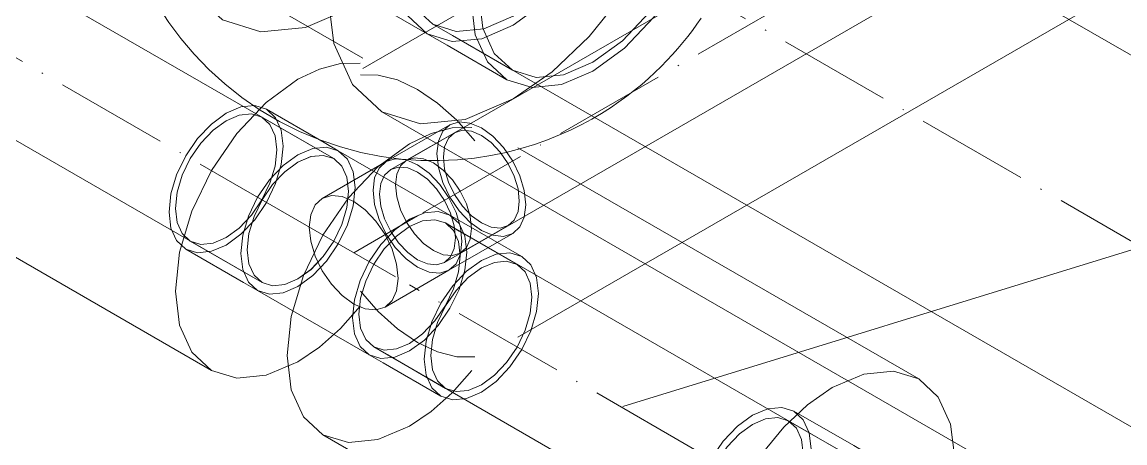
# Model space of a CAD drawing. Header units: millimetres. Extents: x -88595 to 880822, y -1054509 to -148035.
# Drawn here: x 381984.5 to 382082.3, y -315167.2 to -315129.9 of the extents above; entities that cross this region are included whole.
import ezdxf

# ---------------------------------------------------------------- set-up
doc = ezdxf.new("R2010")
doc.units = ezdxf.units.MM
doc.linetypes.add('$12$ADSK_Осевая', pattern=[14, 10, -2, 0, -2])
for name, color, linetype, lineweight in [('Изоляция', 7, 'Continuous', 18), ('Марки', 7, 'Continuous', 20), ('Трубопровод', 7, 'Continuous', 18), ('Трубопроводы', 7, 'Continuous', 18)]:
    doc.layers.add(name, color=color, linetype=linetype, lineweight=lineweight)

# ---------------------------------------------------------------- blocks, each defined once
blk = doc.blocks.new('$0$ADSK_МедьПайка_Тройник - Тройник медный-3268054-В_ОВ3_3')
at = {"layer": 'Трубопроводы', "color": 134, "true_color": 0x00a6a6}
for p, q in [((19436.799, 12846.812), (19450.942, 12838.647)), ((19451.437, 12839.504), (19453.204, 12838.483)), ((19450.942, 12838.647), (19452.709, 12837.626)), ((19453.204, 12838.483), (19458.508, 12835.422)), ((19452.709, 12837.626), (19458.013, 12834.564))]:
    blk.add_line(p, q, dxfattribs=at)
for points in [[(19447.778, 12845.639, 0), (19448.146, 12842.624, 0), (19449.225, 12840.239, 0), (19450.942, 12838.647, 0), (19453.179, 12837.956, 0), (19455.784, 12838.214, 0), (19458.579, 12839.403, 0), (19461.375, 12841.442, 0), (19463.98, 12844.192, 0), (19466.217, 12847.466, 0), (19467.933, 12851.04, 0), (19469.012, 12854.671, 0), (19469.38, 12858.111, 0)], [(19469.38, 12858.111, 0), (19469.012, 12854.671, 0), (19467.933, 12851.04, 0), (19466.217, 12847.466, 0), (19463.98, 12844.192, 0), (19461.375, 12841.442, 0), (19458.579, 12839.403, 0), (19455.784, 12838.214, 0), (19453.179, 12837.956, 0), (19450.942, 12838.647, 0), (19449.225, 12840.239, 0), (19448.146, 12842.624, 0), (19447.778, 12845.639, 0)], [(19448.478, 12846.043, 0), (19448.822, 12843.223, 0), (19449.831, 12840.993, 0), (19451.437, 12839.504, 0), (19453.529, 12838.858, 0), (19455.965, 12839.1, 0), (19458.579, 12840.212, 0), (19461.193, 12842.118, 0), (19463.63, 12844.69, 0), (19465.722, 12847.752, 0), (19467.327, 12851.094, 0), (19468.336, 12854.49, 0), (19468.68, 12857.707, 0)], [(19427.113, 12841.088, 0), (19428.045, 12839.657, 0), (19429.099, 12838.235, 0), (19430.278, 12836.839, 0), (19431.579, 12835.487, 0), (19432.998, 12834.195, 0), (19434.525, 12832.983, 0), (19436.149, 12831.867, 0), (19437.853, 12830.862, 0), (19439.618, 12829.979, 0), (19441.425, 12829.226, 0), (19443.251, 12828.607, 0), (19445.076, 12828.121, 0), (19446.882, 12827.765, 0), (19448.653, 12827.531, 0), (19450.374, 12827.41, 0), (19452.034, 12827.393, 0), (19453.627, 12827.466, 0), (19455.147, 12827.62, 0), (19456.591, 12827.844, 0), (19457.959, 12828.126, 0), (19459.25, 12828.457, 0), (19460.468, 12828.829, 0), (19461.614, 12829.235, 0), (19462.693, 12829.668, 0), (19463.707, 12830.123, 0), (19464.662, 12830.596, 0), (19465.56, 12831.082, 0), (19466.405, 12831.579, 0), (19467.202, 12832.084, 0), (19467.954, 12832.596, 0), (19468.664, 12833.112, 0), (19469.335, 12833.632, 0), (19469.97, 12834.154, 0), (19470.572, 12834.679, 0), (19471.144, 12835.205, 0), (19471.688, 12835.734, 0), (19472.205, 12836.263, 0), (19472.698, 12836.795, 0), (19473.169, 12837.329, 0), (19473.619, 12837.864, 0), (19474.049, 12838.403, 0), (19474.461, 12838.945, 0), (19474.855, 12839.491, 0), (19475.234, 12840.041, 0)], [(19454.849, 12841.557, 0), (19455.217, 12838.541, 0), (19456.296, 12836.156, 0), (19458.013, 12834.564, 0), (19460.25, 12833.874, 0), (19462.855, 12834.132, 0), (19465.65, 12835.321, 0), (19468.446, 12837.36, 0), (19471.051, 12840.11, 0), (19473.288, 12843.383, 0), (19475.004, 12846.957, 0), (19476.083, 12850.588, 0), (19476.451, 12854.029, 0)], [(19475.751, 12853.625, 0), (19475.407, 12850.407, 0), (19474.398, 12847.011, 0), (19472.793, 12843.669, 0), (19470.701, 12840.608, 0), (19468.264, 12838.036, 0), (19465.65, 12836.129, 0), (19463.036, 12835.017, 0), (19460.6, 12834.776, 0), (19458.508, 12835.422, 0), (19456.902, 12836.91, 0), (19455.893, 12839.141, 0), (19455.549, 12841.961, 0)]]:
    blk.add_polyline3d(points, dxfattribs=at)
blk = doc.blocks.new('$0$ADSK_МедьПайка_Тройник - Тройник медный-3268426-В_ОВ3_3')
at = {"layer": 'Трубопроводы', "color": 190, "true_color": 0x8000ff}
for p, q in [((19441.83, 12828.988), (19436.703, 12831.948)), ((19441.425, 12828.287), (19436.298, 12831.247)), ((19452.966, 12830.571), (19447.309, 12827.305)), ((19453.371, 12829.87), (19449.128, 12827.42)), ((19443.067, 12828.274), (19441.83, 12828.988)), ((19442.662, 12827.572), (19441.425, 12828.287)), ((19452.967, 12822.558), (19443.067, 12828.274)), ((19447.309, 12827.305), (19441.652, 12824.039)), ((19453.799, 12821.142), (19452.562, 12821.857)), ((19454.204, 12821.844), (19452.967, 12822.558)), ((19453.888, 12819.176), (19458.131, 12821.625)), ((19459.331, 12818.884), (19454.204, 12821.844)), ((19452.879, 12817.658), (19458.536, 12820.924)), ((19458.926, 12818.183), (19453.799, 12821.142)), ((19429.948, 12820.248), (19435.075, 12817.288)), ((19429.543, 12819.547), (19434.67, 12816.587)), ((19435.075, 12817.288), (19436.312, 12816.574)), ((19447.222, 12814.392), (19452.879, 12817.658)), ((19434.67, 12816.587), (19435.907, 12815.872)), ((19435.907, 12815.872), (19445.807, 12810.157)), ((19446.212, 12810.858), (19447.449, 12810.144)), ((19445.807, 12810.157), (19447.044, 12809.442)), ((19447.449, 12810.144), (19452.576, 12807.184)), ((19447.044, 12809.442), (19452.171, 12806.483))]:
    blk.add_line(p, q, dxfattribs=at)
for points in [[(19428.06, 12822.824, 0), (19428.233, 12824.437, 0), (19428.739, 12826.139, 0), (19429.543, 12827.814, 0), (19430.592, 12829.349, 0), (19431.813, 12830.638, 0), (19433.123, 12831.593, 0), (19434.434, 12832.151, 0), (19435.655, 12832.272, 0), (19436.703, 12831.948, 0), (19437.508, 12831.202, 0), (19438.014, 12830.084, 0), (19438.186, 12828.67, 0)], [(19437.613, 12828.34, 0), (19437.46, 12829.593, 0), (19437.012, 12830.585, 0), (19436.298, 12831.247, 0), (19435.368, 12831.534, 0), (19434.285, 12831.426, 0), (19433.123, 12830.932, 0), (19431.961, 12830.084, 0), (19430.878, 12828.941, 0), (19429.948, 12827.58, 0), (19429.235, 12826.095, 0), (19428.786, 12824.585, 0), (19428.633, 12823.155, 0)], [(19451.812, 12828.021, 0), (19451.946, 12829.121, 0), (19452.34, 12829.991, 0), (19452.966, 12830.571, 0), (19453.781, 12830.823, 0), (19454.731, 12830.729, 0), (19455.751, 12830.295, 0), (19456.77, 12829.552, 0), (19457.72, 12828.549, 0), (19458.536, 12827.355, 0), (19459.162, 12826.052, 0), (19459.555, 12824.728, 0), (19459.689, 12823.473, 0)], [(19459.116, 12823.804, 0), (19459.002, 12824.876, 0), (19458.666, 12826.008, 0), (19458.131, 12827.121, 0), (19457.434, 12828.142, 0), (19456.622, 12828.999, 0), (19455.751, 12829.634, 0), (19454.879, 12830.004, 0), (19454.068, 12830.085, 0), (19453.371, 12829.87, 0), (19452.836, 12829.374, 0), (19452.499, 12828.63, 0), (19452.385, 12827.691, 0)], [(19438.186, 12828.67, 0), (19438.014, 12827.058, 0), (19437.508, 12825.356, 0), (19436.703, 12823.68, 0), (19435.655, 12822.146, 0), (19434.434, 12820.857, 0), (19433.123, 12819.901, 0), (19431.813, 12819.344, 0), (19430.592, 12819.223, 0), (19429.543, 12819.547, 0), (19428.739, 12820.293, 0), (19428.233, 12821.411, 0), (19428.06, 12822.824, 0)], [(19434.424, 12819.15, 0), (19434.597, 12820.763, 0), (19435.103, 12822.465, 0), (19435.907, 12824.14, 0), (19436.956, 12825.674, 0), (19438.177, 12826.963, 0), (19439.487, 12827.919, 0), (19440.798, 12828.477, 0), (19442.019, 12828.598, 0), (19443.067, 12828.274, 0), (19443.872, 12827.528, 0), (19444.378, 12826.41, 0), (19444.55, 12824.996, 0)], [(19444.55, 12824.996, 0), (19444.378, 12826.41, 0), (19443.872, 12827.528, 0), (19443.067, 12828.274, 0), (19442.019, 12828.598, 0), (19440.798, 12828.477, 0), (19439.487, 12827.919, 0), (19438.177, 12826.963, 0), (19436.956, 12825.674, 0), (19435.907, 12824.14, 0), (19435.103, 12822.465, 0), (19434.597, 12820.763, 0), (19434.424, 12819.15, 0)], [(19428.633, 12823.155, 0), (19428.786, 12821.901, 0), (19429.235, 12820.91, 0), (19429.948, 12820.248, 0), (19430.878, 12819.961, 0), (19431.961, 12820.068, 0), (19433.123, 12820.563, 0), (19434.285, 12821.41, 0), (19435.368, 12822.553, 0), (19436.298, 12823.914, 0), (19437.012, 12825.4, 0), (19437.46, 12826.909, 0), (19437.613, 12828.34, 0)], [(19434.997, 12819.481, 0), (19435.15, 12820.911, 0), (19435.599, 12822.42, 0), (19436.312, 12823.906, 0), (19437.242, 12825.267, 0), (19438.325, 12826.41, 0), (19439.487, 12827.258, 0), (19440.649, 12827.752, 0), (19441.732, 12827.859, 0), (19442.662, 12827.572, 0), (19443.376, 12826.911, 0), (19443.824, 12825.919, 0), (19443.977, 12824.666, 0)], [(19454.032, 12820.207, 0), (19453.898, 12821.462, 0), (19453.505, 12822.786, 0), (19452.879, 12824.089, 0), (19452.063, 12825.283, 0), (19451.113, 12826.286, 0), (19450.094, 12827.029, 0), (19449.074, 12827.463, 0), (19448.124, 12827.557, 0), (19447.309, 12827.305, 0), (19446.683, 12826.725, 0), (19446.289, 12825.855, 0), (19446.155, 12824.755, 0)], [(19446.155, 12824.755, 0), (19446.289, 12825.855, 0), (19446.683, 12826.725, 0), (19447.309, 12827.305, 0), (19448.124, 12827.557, 0), (19449.074, 12827.463, 0), (19450.094, 12827.029, 0), (19451.113, 12826.286, 0), (19452.063, 12825.283, 0), (19452.879, 12824.089, 0), (19453.505, 12822.786, 0), (19453.898, 12821.462, 0), (19454.032, 12820.207, 0)], [(19448.142, 12825.241, 0), (19448.257, 12826.181, 0), (19448.593, 12826.924, 0), (19449.128, 12827.42, 0), (19449.825, 12827.635, 0), (19450.637, 12827.555, 0), (19451.508, 12827.184, 0), (19452.379, 12826.549, 0), (19453.191, 12825.692, 0), (19453.888, 12824.672, 0), (19454.423, 12823.558, 0), (19454.759, 12822.427, 0), (19454.874, 12821.355, 0)], [(19459.689, 12823.473, 0), (19459.555, 12822.374, 0), (19459.162, 12821.504, 0), (19458.536, 12820.924, 0), (19457.72, 12820.672, 0), (19456.77, 12820.766, 0), (19455.751, 12821.199, 0), (19454.731, 12821.943, 0), (19453.781, 12822.946, 0), (19452.966, 12824.139, 0), (19452.34, 12825.443, 0), (19451.946, 12826.767, 0), (19451.812, 12828.021, 0)], [(19452.385, 12827.691, 0), (19452.499, 12826.619, 0), (19452.836, 12825.487, 0), (19453.371, 12824.373, 0), (19454.068, 12823.353, 0), (19454.879, 12822.496, 0), (19455.751, 12821.861, 0), (19456.622, 12821.49, 0), (19457.434, 12821.41, 0), (19458.131, 12821.625, 0), (19458.666, 12822.121, 0), (19459.002, 12822.864, 0), (19459.116, 12823.804, 0)], [(19444.55, 12824.996, 0), (19444.378, 12823.383, 0), (19443.872, 12821.682, 0), (19443.067, 12820.006, 0), (19442.019, 12818.472, 0), (19440.798, 12817.183, 0), (19439.487, 12816.227, 0), (19438.177, 12815.67, 0), (19436.956, 12815.549, 0), (19435.907, 12815.872, 0), (19435.103, 12816.619, 0), (19434.597, 12817.737, 0), (19434.424, 12819.15, 0)], [(19434.424, 12819.15, 0), (19434.597, 12817.737, 0), (19435.103, 12816.619, 0), (19435.907, 12815.872, 0), (19436.956, 12815.549, 0), (19438.177, 12815.67, 0), (19439.487, 12816.227, 0), (19440.798, 12817.183, 0), (19442.019, 12818.472, 0), (19443.067, 12820.006, 0), (19443.872, 12821.682, 0), (19444.378, 12823.383, 0), (19444.55, 12824.996, 0)], [(19443.977, 12824.666, 0), (19443.824, 12823.235, 0), (19443.376, 12821.726, 0), (19442.662, 12820.24, 0), (19441.732, 12818.879, 0), (19440.649, 12817.736, 0), (19439.487, 12816.888, 0), (19438.325, 12816.394, 0), (19437.242, 12816.287, 0), (19436.312, 12816.574, 0), (19435.599, 12817.236, 0), (19435.15, 12818.227, 0), (19434.997, 12819.481, 0)], [(19446.155, 12824.755, 0), (19446.289, 12823.501, 0), (19446.683, 12822.177, 0), (19447.309, 12820.873, 0), (19448.124, 12819.68, 0), (19449.074, 12818.677, 0), (19450.094, 12817.933, 0), (19451.113, 12817.5, 0), (19452.063, 12817.406, 0), (19452.879, 12817.658, 0), (19453.505, 12818.238, 0), (19453.898, 12819.108, 0), (19454.032, 12820.207, 0)], [(19454.032, 12820.207, 0), (19453.898, 12819.108, 0), (19453.505, 12818.238, 0), (19452.879, 12817.658, 0), (19452.063, 12817.406, 0), (19451.113, 12817.5, 0), (19450.094, 12817.933, 0), (19449.074, 12818.677, 0), (19448.124, 12819.68, 0), (19447.309, 12820.873, 0), (19446.683, 12822.177, 0), (19446.289, 12823.501, 0), (19446.155, 12824.755, 0)], [(19454.874, 12821.355, 0), (19454.759, 12820.415, 0), (19454.423, 12819.672, 0), (19453.888, 12819.176, 0), (19453.191, 12818.96, 0), (19452.379, 12819.041, 0), (19451.508, 12819.411, 0), (19450.637, 12820.047, 0), (19449.825, 12820.904, 0), (19449.128, 12821.924, 0), (19448.593, 12823.038, 0), (19448.257, 12824.169, 0), (19448.142, 12825.241, 0)], [(19448.376, 12816.941, 0), (19448.241, 12818.196, 0), (19447.848, 12819.52, 0), (19447.222, 12820.823, 0), (19446.406, 12822.017, 0), (19445.456, 12823.02, 0), (19444.437, 12823.763, 0), (19443.418, 12824.197, 0), (19442.468, 12824.291, 0), (19441.652, 12824.039, 0), (19441.026, 12823.459, 0), (19440.633, 12822.589, 0), (19440.498, 12821.489, 0)], [(19454.45, 12819.281, 0), (19454.277, 12820.694, 0), (19453.771, 12821.812, 0), (19452.967, 12822.558, 0), (19451.918, 12822.882, 0), (19450.697, 12822.761, 0), (19449.387, 12822.204, 0), (19448.076, 12821.248, 0), (19446.855, 12819.959, 0), (19445.807, 12818.425, 0), (19445.002, 12816.749, 0), (19444.496, 12815.047, 0), (19444.324, 12813.435, 0)], [(19444.324, 12813.435, 0), (19444.496, 12815.047, 0), (19445.002, 12816.749, 0), (19445.807, 12818.425, 0), (19446.855, 12819.959, 0), (19448.076, 12821.248, 0), (19449.387, 12822.204, 0), (19450.697, 12822.761, 0), (19451.918, 12822.882, 0), (19452.967, 12822.558, 0), (19453.771, 12821.812, 0), (19454.277, 12820.694, 0), (19454.45, 12819.281, 0)], [(19453.877, 12818.95, 0), (19453.724, 12820.204, 0), (19453.275, 12821.195, 0), (19452.562, 12821.857, 0), (19451.632, 12822.144, 0), (19450.549, 12822.037, 0), (19449.387, 12821.542, 0), (19448.225, 12820.695, 0), (19447.142, 12819.552, 0), (19446.212, 12818.191, 0), (19445.498, 12816.705, 0), (19445.05, 12815.196, 0), (19444.897, 12813.765, 0)], [(19440.498, 12821.489, 0), (19440.633, 12820.235, 0), (19441.026, 12818.911, 0), (19441.652, 12817.607, 0), (19442.468, 12816.414, 0), (19443.418, 12815.411, 0), (19444.437, 12814.668, 0), (19445.456, 12814.234, 0), (19446.406, 12814.14, 0), (19447.222, 12814.392, 0), (19447.848, 12814.972, 0), (19448.241, 12815.842, 0), (19448.376, 12816.941, 0)], [(19444.324, 12813.435, 0), (19444.496, 12812.021, 0), (19445.002, 12810.903, 0), (19445.807, 12810.157, 0), (19446.855, 12809.833, 0), (19448.076, 12809.954, 0), (19449.387, 12810.512, 0), (19450.697, 12811.467, 0), (19451.918, 12812.756, 0), (19452.967, 12814.291, 0), (19453.771, 12815.966, 0), (19454.277, 12817.668, 0), (19454.45, 12819.281, 0)], [(19454.45, 12819.281, 0), (19454.277, 12817.668, 0), (19453.771, 12815.966, 0), (19452.967, 12814.291, 0), (19451.918, 12812.756, 0), (19450.697, 12811.467, 0), (19449.387, 12810.512, 0), (19448.076, 12809.954, 0), (19446.855, 12809.833, 0), (19445.807, 12810.157, 0), (19445.002, 12810.903, 0), (19444.496, 12812.021, 0), (19444.324, 12813.435, 0)], [(19444.897, 12813.765, 0), (19445.05, 12812.512, 0), (19445.498, 12811.52, 0), (19446.212, 12810.858, 0), (19447.142, 12810.571, 0), (19448.225, 12810.679, 0), (19449.387, 12811.173, 0), (19450.549, 12812.021, 0), (19451.632, 12813.164, 0), (19452.562, 12814.525, 0), (19453.275, 12816.01, 0), (19453.724, 12817.52, 0), (19453.877, 12818.95, 0)], [(19460.814, 12815.606, 0), (19460.641, 12817.02, 0), (19460.135, 12818.138, 0), (19459.331, 12818.884, 0), (19458.282, 12819.208, 0), (19457.061, 12819.087, 0), (19455.751, 12818.53, 0), (19454.44, 12817.574, 0), (19453.219, 12816.285, 0), (19452.171, 12814.75, 0), (19451.366, 12813.075, 0), (19450.86, 12811.373, 0), (19450.688, 12809.76, 0)], [(19451.261, 12810.091, 0), (19451.414, 12811.521, 0), (19451.862, 12813.031, 0), (19452.576, 12814.517, 0), (19453.506, 12815.877, 0), (19454.589, 12817.021, 0), (19455.751, 12817.868, 0), (19456.913, 12818.362, 0), (19457.996, 12818.47, 0), (19458.926, 12818.183, 0), (19459.639, 12817.521, 0), (19460.088, 12816.529, 0), (19460.241, 12815.276, 0)], [(19450.688, 12809.76, 0), (19450.86, 12808.347, 0), (19451.366, 12807.229, 0), (19452.171, 12806.483, 0), (19453.219, 12806.159, 0), (19454.44, 12806.28, 0), (19455.751, 12806.837, 0), (19457.061, 12807.793, 0), (19458.282, 12809.082, 0), (19459.331, 12810.617, 0), (19460.135, 12812.292, 0), (19460.641, 12813.994, 0), (19460.814, 12815.606, 0)], [(19460.241, 12815.276, 0), (19460.088, 12813.846, 0), (19459.639, 12812.336, 0), (19458.926, 12810.85, 0), (19457.996, 12809.489, 0), (19456.913, 12808.346, 0), (19455.751, 12807.499, 0), (19454.589, 12807.004, 0), (19453.506, 12806.897, 0), (19452.576, 12807.184, 0), (19451.862, 12807.846, 0), (19451.414, 12808.837, 0), (19451.261, 12810.091, 0)]]:
    blk.add_polyline3d(points, dxfattribs=at)
blk = doc.blocks.new('$0$ADSK_МедьПайка_Тройник - Тройник медный-3264991-В_ОВ3_3')
at = {"layer": 'Трубопроводы', "color": 190, "true_color": 0x8000ff}
for p, q in [((19488.766, 12802.098), (19483.462, 12805.16)), ((19488.271, 12801.24), (19482.967, 12804.302)), ((19490.533, 12801.077), (19488.766, 12802.098)), ((19490.038, 12800.22), (19488.271, 12801.24)), ((19504.675, 12792.912), (19490.533, 12801.077)), ((19491.059, 12795.618), (19483.988, 12791.535)), ((19476.617, 12793.304), (19481.921, 12790.242)), ((19476.122, 12792.446), (19481.426, 12789.384)), ((19483.988, 12791.535), (19476.917, 12787.453)), ((19505.153, 12789.657), (19503.385, 12790.678)), ((19510.952, 12787.453), (19505.648, 12790.515)), ((19506.634, 12789.236), (19505.934, 12791.28)), ((19482.716, 12789.657), (19477.412, 12786.595)), ((19481.426, 12789.384), (19483.193, 12788.364)), ((19481.921, 12790.242), (19483.688, 12789.221)), ((19510.457, 12786.595), (19505.153, 12789.657)), ((19483.193, 12788.364), (19497.335, 12780.199)), ((19489.738, 12781.576), (19496.809, 12785.658)), ((19482.667, 12777.493), (19489.738, 12781.576)), ((19498.625, 12782.433), (19500.393, 12781.413)), ((19482.172, 12778.351), (19487.476, 12781.413)), ((19499.898, 12780.555), (19505.202, 12777.493)), ((19500.393, 12781.413), (19505.697, 12778.351)), ((19499.378, 12779.925), (19501.498, 12780.341))]:
    blk.add_line(p, q, dxfattribs=at)
for points in [[(19474.602, 12795.806, 0), (19474.779, 12797.46, 0), (19475.297, 12799.204, 0), (19476.122, 12800.922, 0), (19477.197, 12802.495, 0), (19478.449, 12803.816, 0), (19479.792, 12804.796, 0), (19481.136, 12805.367, 0), (19482.387, 12805.491, 0), (19483.462, 12805.16, 0), (19484.287, 12804.395, 0), (19484.806, 12803.249, 0), (19484.982, 12801.8, 0)], [(19484.282, 12801.395, 0), (19484.129, 12802.649, 0), (19483.681, 12803.64, 0), (19482.967, 12804.302, 0), (19482.037, 12804.589, 0), (19480.954, 12804.482, 0), (19479.792, 12803.988, 0), (19478.63, 12803.14, 0), (19477.547, 12801.997, 0), (19476.617, 12800.636, 0), (19475.904, 12799.15, 0), (19475.455, 12797.641, 0), (19475.302, 12796.211, 0)], [(19484.982, 12801.8, 0), (19484.806, 12800.146, 0), (19484.287, 12798.402, 0), (19483.462, 12796.684, 0), (19482.387, 12795.111, 0), (19481.136, 12793.79, 0), (19479.792, 12792.81, 0), (19478.449, 12792.239, 0), (19477.197, 12792.115, 0), (19476.122, 12792.446, 0), (19475.297, 12793.211, 0), (19474.779, 12794.357, 0), (19474.602, 12795.806, 0)], [(19475.302, 12796.211, 0), (19475.455, 12794.957, 0), (19475.904, 12793.966, 0), (19476.617, 12793.304, 0), (19477.547, 12793.017, 0), (19478.63, 12793.124, 0), (19479.792, 12793.618, 0), (19480.954, 12794.466, 0), (19482.037, 12795.609, 0), (19482.967, 12796.97, 0), (19483.681, 12798.456, 0), (19484.129, 12799.965, 0), (19484.282, 12801.395, 0)], [(19481.673, 12791.724, 0), (19481.85, 12793.377, 0), (19482.369, 12795.122, 0), (19483.193, 12796.839, 0), (19484.268, 12798.412, 0), (19485.52, 12799.734, 0), (19486.863, 12800.714, 0), (19488.207, 12801.285, 0), (19489.458, 12801.409, 0), (19490.533, 12801.077, 0), (19491.358, 12800.312, 0), (19491.877, 12799.166, 0), (19492.053, 12797.717, 0)], [(19492.053, 12797.717, 0), (19491.877, 12799.166, 0), (19491.358, 12800.312, 0), (19490.533, 12801.077, 0), (19489.458, 12801.409, 0), (19488.207, 12801.285, 0), (19486.863, 12800.714, 0), (19485.52, 12799.734, 0), (19484.268, 12798.412, 0), (19483.193, 12796.839, 0), (19482.369, 12795.122, 0), (19481.85, 12793.377, 0), (19481.673, 12791.724, 0)], [(19482.373, 12792.128, 0), (19482.526, 12793.558, 0), (19482.975, 12795.068, 0), (19483.688, 12796.554, 0), (19484.618, 12797.914, 0), (19485.701, 12799.058, 0), (19486.863, 12799.905, 0), (19488.025, 12800.4, 0), (19489.108, 12800.507, 0), (19490.038, 12800.22, 0), (19490.752, 12799.558, 0), (19491.2, 12798.566, 0), (19491.353, 12797.313, 0)], [(19503.454, 12790.638, 0), (19503.448, 12790.974, 0), (19503.43, 12791.325, 0), (19503.396, 12791.689, 0), (19503.346, 12792.069, 0), (19503.278, 12792.463, 0), (19503.188, 12792.873, 0), (19503.076, 12793.297, 0), (19502.937, 12793.735, 0), (19502.769, 12794.185, 0), (19502.569, 12794.647, 0), (19502.335, 12795.117, 0), (19502.063, 12795.593, 0), (19501.753, 12796.07, 0), (19501.401, 12796.543, 0), (19501.009, 12797.009, 0), (19500.575, 12797.459, 0), (19500.102, 12797.89, 0), (19499.593, 12798.294, 0), (19499.052, 12798.665, 0), (19498.484, 12799, 0), (19497.896, 12799.294, 0), (19497.294, 12799.545, 0), (19496.686, 12799.752, 0), (19496.078, 12799.914, 0), (19495.476, 12800.032, 0), (19494.886, 12800.11, 0), (19494.312, 12800.151, 0), (19493.759, 12800.156, 0), (19493.228, 12800.132, 0), (19492.722, 12800.08, 0), (19492.241, 12800.006, 0), (19491.785, 12799.912, 0), (19491.355, 12799.802, 0), (19490.949, 12799.678, 0), (19490.567, 12799.542, 0), (19490.207, 12799.398, 0), (19489.869, 12799.246, 0), (19489.551, 12799.089, 0), (19489.252, 12798.927, 0), (19488.97, 12798.761, 0), (19488.705, 12798.593, 0), (19488.454, 12798.423, 0), (19488.218, 12798.251, 0), (19487.994, 12798.077, 0), (19487.783, 12797.903, 0), (19487.582, 12797.728, 0), (19487.391, 12797.553, 0), (19487.21, 12797.377, 0), (19487.038, 12797.201, 0), (19486.873, 12797.023, 0), (19486.717, 12796.846, 0), (19486.567, 12796.667, 0), (19486.423, 12796.487, 0), (19486.286, 12796.307, 0), (19486.155, 12796.125, 0), (19486.029, 12795.942, 0), (19485.907, 12795.756, 0), (19485.791, 12795.569, 0), (19485.679, 12795.38, 0), (19485.572, 12795.188, 0), (19485.469, 12794.993, 0), (19485.37, 12794.795, 0), (19485.275, 12794.593, 0), (19485.184, 12794.388, 0), (19485.097, 12794.178, 0), (19485.014, 12793.963, 0), (19484.935, 12793.743, 0), (19484.86, 12793.517, 0), (19484.79, 12793.285, 0), (19484.724, 12793.046, 0), (19484.663, 12792.8, 0), (19484.607, 12792.545, 0), (19484.557, 12792.282, 0), (19484.514, 12792.01, 0), (19484.477, 12791.728, 0), (19484.448, 12791.435, 0), (19484.427, 12791.131, 0), (19484.416, 12790.814, 0), (19484.414, 12790.638, 0)], [(19492.053, 12797.717, 0), (19491.877, 12796.064, 0), (19491.358, 12794.319, 0), (19490.533, 12792.602, 0), (19489.458, 12791.029, 0), (19488.207, 12789.707, 0), (19486.863, 12788.727, 0), (19485.52, 12788.156, 0), (19484.268, 12788.032, 0), (19483.193, 12788.364, 0), (19482.369, 12789.129, 0), (19481.85, 12790.275, 0), (19481.673, 12791.724, 0)], [(19481.673, 12791.724, 0), (19481.85, 12790.275, 0), (19482.369, 12789.129, 0), (19483.193, 12788.364, 0), (19484.268, 12788.032, 0), (19485.52, 12788.156, 0), (19486.863, 12788.727, 0), (19488.207, 12789.707, 0), (19489.458, 12791.029, 0), (19490.533, 12792.602, 0), (19491.358, 12794.319, 0), (19491.877, 12796.064, 0), (19492.053, 12797.717, 0)], [(19491.353, 12797.313, 0), (19491.2, 12795.883, 0), (19490.752, 12794.373, 0), (19490.038, 12792.887, 0), (19489.108, 12791.527, 0), (19488.025, 12790.383, 0), (19486.863, 12789.536, 0), (19485.701, 12789.041, 0), (19484.618, 12788.934, 0), (19483.688, 12789.221, 0), (19482.975, 12789.883, 0), (19482.526, 12790.875, 0), (19482.373, 12792.128, 0)], [(19489.869, 12792.985, 0), (19490.007, 12794.121, 0), (19490.413, 12795.018, 0), (19491.059, 12795.618, 0), (19491.901, 12795.878, 0), (19492.882, 12795.78, 0), (19493.934, 12795.333, 0), (19494.987, 12794.565, 0), (19495.967, 12793.53, 0), (19496.809, 12792.298, 0), (19497.456, 12790.953, 0), (19497.862, 12789.586, 0), (19498, 12788.291, 0)], [(19498, 12788.291, 0), (19497.862, 12787.155, 0), (19497.456, 12786.258, 0), (19496.809, 12785.658, 0), (19495.967, 12785.398, 0), (19494.987, 12785.496, 0), (19493.934, 12785.943, 0), (19492.882, 12786.711, 0), (19491.901, 12787.746, 0), (19491.059, 12788.978, 0), (19490.413, 12790.324, 0), (19490.007, 12791.69, 0), (19489.869, 12792.985, 0)], [(19506.196, 12789.552, 0), (19506.019, 12791.001, 0), (19505.5, 12792.147, 0), (19504.675, 12792.912, 0), (19503.601, 12793.244, 0), (19502.349, 12793.12, 0), (19501.005, 12792.549, 0), (19499.662, 12791.569, 0), (19498.41, 12790.247, 0), (19497.335, 12788.674, 0), (19496.511, 12786.957, 0), (19495.992, 12785.212, 0), (19495.815, 12783.559, 0)], [(19495.815, 12783.559, 0), (19495.992, 12785.212, 0), (19496.511, 12786.957, 0), (19497.335, 12788.674, 0), (19498.41, 12790.247, 0), (19499.662, 12791.569, 0), (19501.005, 12792.549, 0), (19502.349, 12793.12, 0), (19503.601, 12793.244, 0), (19504.675, 12792.912, 0), (19505.5, 12792.147, 0), (19506.019, 12791.001, 0), (19506.196, 12789.552, 0)], [(19482.797, 12788.903, 0), (19482.936, 12790.038, 0), (19483.342, 12790.936, 0), (19483.988, 12791.535, 0), (19484.83, 12791.795, 0), (19485.811, 12791.698, 0), (19486.863, 12791.25, 0), (19487.916, 12790.483, 0), (19488.896, 12789.448, 0), (19489.738, 12788.215, 0), (19490.384, 12786.87, 0), (19490.791, 12785.503, 0), (19490.929, 12784.208, 0)], [(19490.929, 12784.208, 0), (19490.791, 12785.503, 0), (19490.384, 12786.87, 0), (19489.738, 12788.215, 0), (19488.896, 12789.448, 0), (19487.916, 12790.483, 0), (19486.863, 12791.25, 0), (19485.811, 12791.698, 0), (19484.83, 12791.795, 0), (19483.988, 12791.535, 0), (19483.342, 12790.936, 0), (19482.936, 12790.038, 0), (19482.797, 12788.903, 0)], [(19503.454, 12790.638, 0), (19503.449, 12790.315, 0), (19503.433, 12790.004, 0), (19503.409, 12789.705, 0), (19503.376, 12789.417, 0), (19503.336, 12789.139, 0), (19503.289, 12788.872, 0), (19503.236, 12788.613, 0), (19503.178, 12788.362, 0), (19503.115, 12788.119, 0), (19503.047, 12787.884, 0), (19502.975, 12787.654, 0), (19502.898, 12787.431, 0), (19502.817, 12787.214, 0), (19502.732, 12787.001, 0), (19502.643, 12786.793, 0), (19502.551, 12786.589, 0), (19502.454, 12786.389, 0), (19502.353, 12786.193, 0), (19502.248, 12785.999, 0), (19502.139, 12785.809, 0), (19502.025, 12785.62, 0), (19501.906, 12785.434, 0), (19501.783, 12785.25, 0), (19501.654, 12785.067, 0), (19501.52, 12784.886, 0), (19501.38, 12784.706, 0), (19501.234, 12784.527, 0), (19501.081, 12784.349, 0), (19500.921, 12784.171, 0), (19500.753, 12783.994, 0), (19500.576, 12783.818, 0), (19500.391, 12783.642, 0), (19500.196, 12783.467, 0), (19499.99, 12783.292, 0), (19499.773, 12783.119, 0), (19499.544, 12782.946, 0), (19499.301, 12782.775, 0), (19499.044, 12782.605, 0), (19498.771, 12782.438, 0), (19498.481, 12782.274, 0), (19498.174, 12782.114, 0), (19497.846, 12781.959, 0), (19497.499, 12781.81, 0), (19497.129, 12781.67, 0), (19496.736, 12781.54, 0), (19496.319, 12781.422, 0), (19495.877, 12781.318, 0), (19495.41, 12781.233, 0), (19494.917, 12781.169, 0), (19494.399, 12781.129, 0), (19493.858, 12781.118, 0), (19493.295, 12781.14, 0), (19492.713, 12781.197, 0), (19492.117, 12781.293, 0), (19491.512, 12781.431, 0), (19490.903, 12781.614, 0), (19490.296, 12781.841, 0), (19489.7, 12782.112, 0), (19489.12, 12782.425, 0), (19488.564, 12782.777, 0), (19488.037, 12783.165, 0), (19487.544, 12783.581, 0), (19487.089, 12784.022, 0), (19486.674, 12784.48, 0), (19486.301, 12784.95, 0), (19485.968, 12785.426, 0), (19485.676, 12785.902, 0), (19485.422, 12786.376, 0), (19485.204, 12786.843, 0), (19485.019, 12787.299, 0), (19484.865, 12787.745, 0), (19484.738, 12788.176, 0), (19484.637, 12788.594, 0), (19484.557, 12788.996, 0), (19484.497, 12789.384, 0), (19484.455, 12789.756, 0), (19484.429, 12790.114, 0), (19484.416, 12790.458, 0), (19484.414, 12790.638, 0)], [(19504.371, 12788.499, 0), (19504.257, 12789.438, 0), (19503.92, 12790.182, 0), (19503.385, 12790.678, 0), (19502.688, 12790.893, 0), (19501.877, 12790.813, 0), (19501.005, 12790.442, 0), (19500.134, 12789.807, 0), (19499.323, 12788.95, 0), (19498.625, 12787.93, 0), (19498.091, 12786.816, 0), (19497.754, 12785.684, 0), (19497.64, 12784.612, 0)], [(19498.707, 12783.187, 0), (19498.953, 12784.935, 0), (19499.659, 12786.755, 0), (19500.741, 12788.427, 0), (19502.068, 12789.751, 0), (19503.48, 12790.566, 0), (19504.807, 12790.774, 0), (19505.888, 12790.351, 0), (19506.594, 12789.346, 0), (19506.839, 12787.882, 0)], [(19488.461, 12783.592, 0), (19488.347, 12784.664, 0), (19488.01, 12785.795, 0), (19487.476, 12786.909, 0), (19486.778, 12787.929, 0), (19485.967, 12788.786, 0), (19485.096, 12789.421, 0), (19484.224, 12789.792, 0), (19483.413, 12789.872, 0), (19482.716, 12789.657, 0), (19482.181, 12789.161, 0), (19481.844, 12788.418, 0), (19481.73, 12787.478, 0)], [(19495.815, 12783.559, 0), (19495.992, 12782.11, 0), (19496.511, 12780.964, 0), (19497.335, 12780.199, 0), (19498.41, 12779.867, 0), (19499.662, 12779.991, 0), (19501.005, 12780.562, 0), (19502.349, 12781.542, 0), (19503.601, 12782.864, 0), (19504.675, 12784.437, 0), (19505.5, 12786.154, 0), (19506.019, 12787.899, 0), (19506.196, 12789.552, 0)], [(19506.196, 12789.552, 0), (19506.019, 12787.899, 0), (19505.5, 12786.154, 0), (19504.675, 12784.437, 0), (19503.601, 12782.864, 0), (19502.349, 12781.542, 0), (19501.005, 12780.562, 0), (19499.662, 12779.991, 0), (19498.41, 12779.867, 0), (19497.335, 12780.199, 0), (19496.511, 12780.964, 0), (19495.992, 12782.11, 0), (19495.815, 12783.559, 0)], [(19490.929, 12784.208, 0), (19490.791, 12783.073, 0), (19490.384, 12782.175, 0), (19489.738, 12781.576, 0), (19488.896, 12781.316, 0), (19487.916, 12781.413, 0), (19486.863, 12781.861, 0), (19485.811, 12782.628, 0), (19484.83, 12783.663, 0), (19483.988, 12784.896, 0), (19483.342, 12786.241, 0), (19482.936, 12787.608, 0), (19482.797, 12788.903, 0)], [(19482.797, 12788.903, 0), (19482.936, 12787.608, 0), (19483.342, 12786.241, 0), (19483.988, 12784.896, 0), (19484.83, 12783.663, 0), (19485.811, 12782.628, 0), (19486.863, 12781.861, 0), (19487.916, 12781.413, 0), (19488.896, 12781.316, 0), (19489.738, 12781.576, 0), (19490.384, 12782.175, 0), (19490.791, 12783.073, 0), (19490.929, 12784.208, 0)], [(19497.64, 12784.612, 0), (19497.754, 12783.673, 0), (19498.091, 12782.929, 0), (19498.625, 12782.433, 0), (19499.323, 12782.218, 0), (19500.134, 12782.298, 0), (19501.005, 12782.669, 0), (19501.877, 12783.304, 0), (19502.688, 12784.161, 0), (19503.385, 12785.181, 0), (19503.92, 12786.295, 0), (19504.257, 12787.427, 0), (19504.371, 12788.499, 0)], [(19483.858, 12780.126, 0), (19483.72, 12781.421, 0), (19483.313, 12782.788, 0), (19482.667, 12784.133, 0), (19481.825, 12785.365, 0), (19480.845, 12786.4, 0), (19479.792, 12787.168, 0), (19478.74, 12787.615, 0), (19477.759, 12787.713, 0), (19476.917, 12787.453, 0), (19476.271, 12786.853, 0), (19475.865, 12785.956, 0), (19475.726, 12784.82, 0)], [(19481.73, 12787.478, 0), (19481.844, 12786.406, 0), (19482.181, 12785.275, 0), (19482.716, 12784.161, 0), (19483.413, 12783.141, 0), (19484.224, 12782.284, 0), (19485.096, 12781.648, 0), (19485.967, 12781.278, 0), (19486.778, 12781.197, 0), (19487.476, 12781.413, 0), (19488.01, 12781.909, 0), (19488.347, 12782.652, 0), (19488.461, 12783.592, 0)], [(19506.839, 12787.882, 0), (19506.594, 12786.136, 0), (19505.888, 12784.316, 0), (19504.807, 12782.643, 0), (19503.48, 12781.319, 0), (19502.068, 12780.504, 0), (19500.741, 12780.295, 0), (19499.659, 12780.719, 0), (19498.953, 12781.723, 0), (19498.707, 12783.187, 0)], [(19512.142, 12784.82, 0), (19512.004, 12785.956, 0), (19511.598, 12786.853, 0), (19510.952, 12787.453, 0), (19510.109, 12787.713, 0), (19509.129, 12787.615, 0), (19508.077, 12787.168, 0), (19507.024, 12786.4, 0), (19506.044, 12785.365, 0), (19505.202, 12784.133, 0), (19504.555, 12782.788, 0), (19504.149, 12781.421, 0), (19504.011, 12780.126, 0)], [(19476.426, 12784.416, 0), (19476.541, 12785.356, 0), (19476.877, 12786.099, 0), (19477.412, 12786.595, 0), (19478.109, 12786.811, 0), (19478.921, 12786.73, 0), (19479.792, 12786.36, 0), (19480.663, 12785.724, 0), (19481.475, 12784.867, 0), (19482.172, 12783.847, 0), (19482.707, 12782.733, 0), (19483.043, 12781.602, 0), (19483.158, 12780.53, 0)], [(19504.711, 12780.53, 0), (19504.825, 12781.602, 0), (19505.162, 12782.733, 0), (19505.697, 12783.847, 0), (19506.394, 12784.867, 0), (19507.205, 12785.724, 0), (19508.077, 12786.36, 0), (19508.948, 12786.73, 0), (19509.759, 12786.811, 0), (19510.457, 12786.595, 0), (19510.991, 12786.099, 0), (19511.328, 12785.356, 0), (19511.442, 12784.416, 0)], [(19475.726, 12784.82, 0), (19475.865, 12783.525, 0), (19476.271, 12782.159, 0), (19476.917, 12780.813, 0), (19477.759, 12779.581, 0), (19478.74, 12778.546, 0), (19479.792, 12777.778, 0), (19480.845, 12777.331, 0), (19481.825, 12777.233, 0), (19482.667, 12777.493, 0), (19483.313, 12778.093, 0), (19483.72, 12778.99, 0), (19483.858, 12780.126, 0)], [(19504.011, 12780.126, 0), (19504.149, 12778.99, 0), (19504.555, 12778.093, 0), (19505.202, 12777.493, 0), (19506.044, 12777.233, 0), (19507.024, 12777.331, 0), (19508.077, 12777.778, 0), (19509.129, 12778.546, 0), (19510.109, 12779.581, 0), (19510.952, 12780.813, 0), (19511.598, 12782.159, 0), (19512.004, 12783.525, 0), (19512.142, 12784.82, 0)], [(19483.158, 12780.53, 0), (19483.043, 12779.59, 0), (19482.707, 12778.847, 0), (19482.172, 12778.351, 0), (19481.475, 12778.136, 0), (19480.663, 12778.216, 0), (19479.792, 12778.587, 0), (19478.921, 12779.222, 0), (19478.109, 12780.079, 0), (19477.412, 12781.099, 0), (19476.877, 12782.213, 0), (19476.541, 12783.344, 0), (19476.426, 12784.416, 0)], [(19511.442, 12784.416, 0), (19511.328, 12783.344, 0), (19510.991, 12782.213, 0), (19510.457, 12781.099, 0), (19509.759, 12780.079, 0), (19508.948, 12779.222, 0), (19508.077, 12778.587, 0), (19507.205, 12778.216, 0), (19506.394, 12778.136, 0), (19505.697, 12778.351, 0), (19505.162, 12778.847, 0), (19504.825, 12779.59, 0), (19504.711, 12780.53, 0)]]:
    blk.add_polyline3d(points, dxfattribs=at)

msp = doc.modelspace()

# ---------------------------------------------------------------- linework, layer by layer
at = {"layer": 'Изоляция', "color": 190, "true_color": 0x8000ff}
for p, q in [((385440.87, -313155.893), (382014.693, -315133.998)), ((382028.453, -315157.831), (385454.63, -313179.726)), ((382014.694, -315133.08), (379844.878, -313880.336)), ((379829.528, -313906.923), (382001.274, -315160.781)), ((382064, -315161.547), (382028.452, -315141.023)), ((382011.173, -315166.496), (382048.65, -315188.134))]:
    msp.add_line(p, q, dxfattribs=at)
at = {"layer": 'Изоляция', "color": 134, "true_color": 0x00a6a6}
msp.add_line((382016.398, -315137.851), (382121.064, -315198.279), dxfattribs=at)
for points in [[(381997.433, -315119.026, 0), (381997.994, -315123.623, 0), (381999.639, -315127.259, 0), (382002.256, -315129.686, 0), (382005.666, -315130.738, 0), (382009.637, -315130.345, 0), (382013.898, -315128.533, 0)], [(382028.041, -315136.698, 0), (382023.779, -315138.51, 0), (382019.808, -315138.903, 0), (382016.398, -315137.851, 0), (382013.781, -315135.424, 0), (382012.137, -315131.788, 0), (382011.576, -315127.191, 0)], [(382037.76, -315127.42, 0), (382034.771, -315131.151, 0), (382031.485, -315134.288, 0), (382028.041, -315136.698, 0)]]:
    msp.add_polyline3d(points, dxfattribs=at)
at = {"layer": 'Изоляция', "color": 190, "true_color": 0x8000ff}
for points in [[(382014.47, -315133.509, 0), (382012.729, -315133.556, 0), (382010.874, -315134.041, 0), (382008.949, -315134.954, 0)], [(382008.949, -315134.954, 0), (382006.139, -315137.003, 0), (382003.522, -315139.767, 0), (382001.274, -315143.056, 0), (381999.549, -315146.648, 0), (381998.464, -315150.297, 0), (381998.095, -315153.754, 0)], [(382019.555, -315135.844, 0), (382017.783, -315135.009, 0), (382016.078, -315134.579, 0), (382014.484, -315134.563, 0)], [(382024.626, -315140.418, 0), (382023.033, -315138.594, 0), (382021.328, -315137.056, 0), (382019.555, -315135.844, 0)], [(382018.848, -315140.67, 0), (382020.774, -315139.757, 0), (382022.628, -315139.272, 0), (382024.37, -315139.225, 0)], [(382007.994, -315159.47, 0), (382008.364, -315156.012, 0), (382009.448, -315152.363, 0), (382011.173, -315148.772, 0), (382013.421, -315145.482, 0), (382016.039, -315142.719, 0), (382018.848, -315140.67, 0)], [(381998.095, -315153.754, 0), (381998.464, -315156.784, 0), (381999.549, -315159.181, 0), (382001.274, -315160.781, 0), (382003.522, -315161.475, 0), (382006.139, -315161.216, 0), (382008.949, -315160.021, 0)], [(382014.484, -315153.74, 0), (382016.078, -315155.565, 0), (382017.783, -315157.103, 0), (382019.555, -315158.314, 0)], [(382008.949, -315160.021, 0), (382010.874, -315158.71, 0), (382012.729, -315157.054, 0), (382014.47, -315155.09, 0)], [(382019.555, -315158.314, 0), (382021.328, -315159.15, 0), (382023.033, -315159.58, 0), (382024.626, -315159.595, 0)], [(382018.848, -315165.736, 0), (382016.039, -315166.931, 0), (382013.421, -315167.19, 0), (382011.173, -315166.496, 0), (382009.448, -315164.897, 0), (382008.364, -315162.5, 0), (382007.994, -315159.47, 0)], [(382024.37, -315160.805, 0), (382022.628, -315162.769, 0), (382020.774, -315164.426, 0), (382018.848, -315165.736, 0)], [(382067.179, -315168.574, 0), (382066.809, -315165.543, 0), (382065.725, -315163.146, 0), (382064, -315161.547, 0), (382061.752, -315160.853, 0), (382059.134, -315161.112, 0), (382056.325, -315162.307, 0)], [(382056.325, -315162.307, 0), (382054.129, -315163.834, 0), (382052.029, -315165.81, 0), (382050.105, -315168.159, 0), (382048.437, -315170.785, 0)]]:
    msp.add_polyline3d(points, dxfattribs=at)
at = {"layer": 'Марки'}
msp.add_line((382037.767, -315163.983), (383342.76, -314762.028), dxfattribs=at)
at = {"layer": 'Трубопровод', "color": 190, "true_color": 0x8000ff}
for p, q in [((385445.37, -313163.688), (382017.175, -315142.957)), ((382021.935, -315151.202), (385450.13, -313171.932)), ((382012.124, -315141.988), (379840.378, -313888.131)), ((379834.028, -313899.129), (382005.774, -315152.987)), ((382059.5, -315169.341), (382022.023, -315147.704)), ((382015.673, -315158.702), (382053.15, -315180.339))]:
    msp.add_line(p, q, dxfattribs=at)
at = {"layer": 'Трубопровод', "color": 190, "linetype": '$12$ADSK_Осевая', "true_color": 0x8000ff}
for p, q in [((385447.75, -313167.81), (382019.555, -315147.079)), ((385447.75, -313167.81), (382019.555, -315147.079)), ((382008.949, -315147.488), (379837.203, -313893.63)), ((382008.949, -315147.488), (379837.203, -313893.63)), ((382056.325, -315174.84), (382018.848, -315153.203)), ((382056.325, -315174.84), (382018.848, -315153.203))]:
    msp.add_line(p, q, dxfattribs=at)
at = {"layer": 'Трубопровод', "color": 134, "true_color": 0x00a6a6}
for p, q in [((382141.249, -315166.551), (382035.183, -315105.314)), ((382020.898, -315130.057), (382126.964, -315191.294))]:
    msp.add_line(p, q, dxfattribs=at)
at = {"layer": 'Трубопровод', "color": 134, "linetype": '$12$ADSK_Осевая', "true_color": 0x00a6a6}
msp.add_line((382134.107, -315178.923), (382028.041, -315117.685), dxfattribs=at)
msp.add_line((382134.107, -315178.923), (382028.041, -315117.685), dxfattribs=at)
at = {"layer": 'Трубопровод', "color": 134, "true_color": 0x00a6a6}
msp.add_polyline3d([(382028.041, -315129.349, 0), (382025.426, -315130.461, 0), (382022.99, -315130.702, 0), (382020.898, -315130.057, 0), (382019.293, -315128.568, 0), (382018.284, -315126.337, 0), (382017.939, -315123.517, 0)], dxfattribs=at)
at = {"layer": 'Трубопровод', "color": 190, "true_color": 0x8000ff}
for points in [[(382013.439, -315144.895, 0), (382013.286, -315143.642, 0), (382012.837, -315142.65, 0), (382012.124, -315141.988, 0), (382011.194, -315141.701, 0), (382010.111, -315141.808, 0), (382008.949, -315142.303, 0)], [(382008.949, -315142.303, 0), (382007.786, -315143.15, 0), (382006.704, -315144.294, 0), (382005.774, -315145.654, 0), (382005.06, -315147.14, 0), (382004.611, -315148.65, 0), (382004.458, -315150.08, 0)], [(382019.555, -315143.193, 0), (382018.684, -315142.822, 0), (382017.872, -315142.742, 0), (382017.175, -315142.957, 0), (382016.64, -315143.453, 0), (382016.304, -315144.196, 0), (382016.189, -315145.136, 0)], [(382022.921, -315149.023, 0), (382022.806, -315147.95, 0), (382022.47, -315146.819, 0), (382021.935, -315145.705, 0), (382021.238, -315144.685, 0), (382020.426, -315143.828, 0), (382019.555, -315143.193, 0)], [(382008.949, -315152.672, 0), (382010.111, -315151.825, 0), (382011.194, -315150.681, 0), (382012.124, -315149.321, 0), (382012.837, -315147.835, 0), (382013.286, -315146.325, 0), (382013.439, -315144.895, 0)], [(382016.189, -315145.136, 0), (382016.304, -315146.208, 0), (382016.64, -315147.34, 0), (382017.175, -315148.453, 0), (382017.872, -315149.473, 0), (382018.684, -315150.33, 0), (382019.555, -315150.966, 0)], [(382018.848, -315148.018, 0), (382020.01, -315147.524, 0), (382021.093, -315147.417, 0), (382022.023, -315147.704, 0), (382022.737, -315148.366, 0), (382023.185, -315149.357, 0), (382023.338, -315150.611, 0)], [(382014.358, -315155.795, 0), (382014.511, -315154.365, 0), (382014.96, -315152.856, 0), (382015.673, -315151.37, 0), (382016.603, -315150.009, 0), (382017.686, -315148.866, 0), (382018.848, -315148.018, 0)], [(382019.555, -315150.966, 0), (382020.426, -315151.336, 0), (382021.238, -315151.417, 0), (382021.935, -315151.202, 0), (382022.47, -315150.705, 0), (382022.806, -315149.962, 0), (382022.921, -315149.023, 0)], [(382004.458, -315150.08, 0), (382004.611, -315151.333, 0), (382005.06, -315152.325, 0), (382005.774, -315152.987, 0), (382006.704, -315153.274, 0), (382007.786, -315153.167, 0), (382008.949, -315152.672, 0)], [(382023.338, -315150.611, 0), (382023.185, -315152.041, 0), (382022.737, -315153.55, 0), (382022.023, -315155.036, 0), (382021.093, -315156.397, 0), (382020.01, -315157.54, 0), (382018.848, -315158.388, 0)], [(382018.848, -315158.388, 0), (382017.686, -315158.882, 0), (382016.603, -315158.989, 0), (382015.673, -315158.702, 0), (382014.96, -315158.04, 0), (382014.511, -315157.049, 0), (382014.358, -315155.795, 0)]]:
    msp.add_polyline3d(points, dxfattribs=at)
at = {"layer": 'Трубопроводы', "color": 190, "linetype": '$12$ADSK_Осевая', "true_color": 0x8000ff}
for p, q in [((382008.949, -315147.488), (382018.848, -315153.203)), ((382019.555, -315147.079), (382013.898, -315150.345))]:
    msp.add_line(p, q, dxfattribs=at)

# ---------------------------------------------------------------- block references
at = {"layer": 'Трубопроводы', "color": 134, "true_color": 0x00a6a6}
msp.add_blockref('$0$ADSK_МедьПайка_Тройник - Тройник медный-3268054-В_ОВ3_3', (362569.461, -327969.561), dxfattribs=at)
at = {"layer": 'Трубопроводы', "color": 190, "true_color": 0x8000ff}
for name in ['$0$ADSK_МедьПайка_Тройник - Тройник медный-3268426-В_ОВ3_3', '$0$ADSK_МедьПайка_Тройник - Тройник медный-3264991-В_ОВ3_3']:
    msp.add_blockref(name, (362569.461, -327969.561), dxfattribs=at)

doc.saveas('drawing.dxf')
